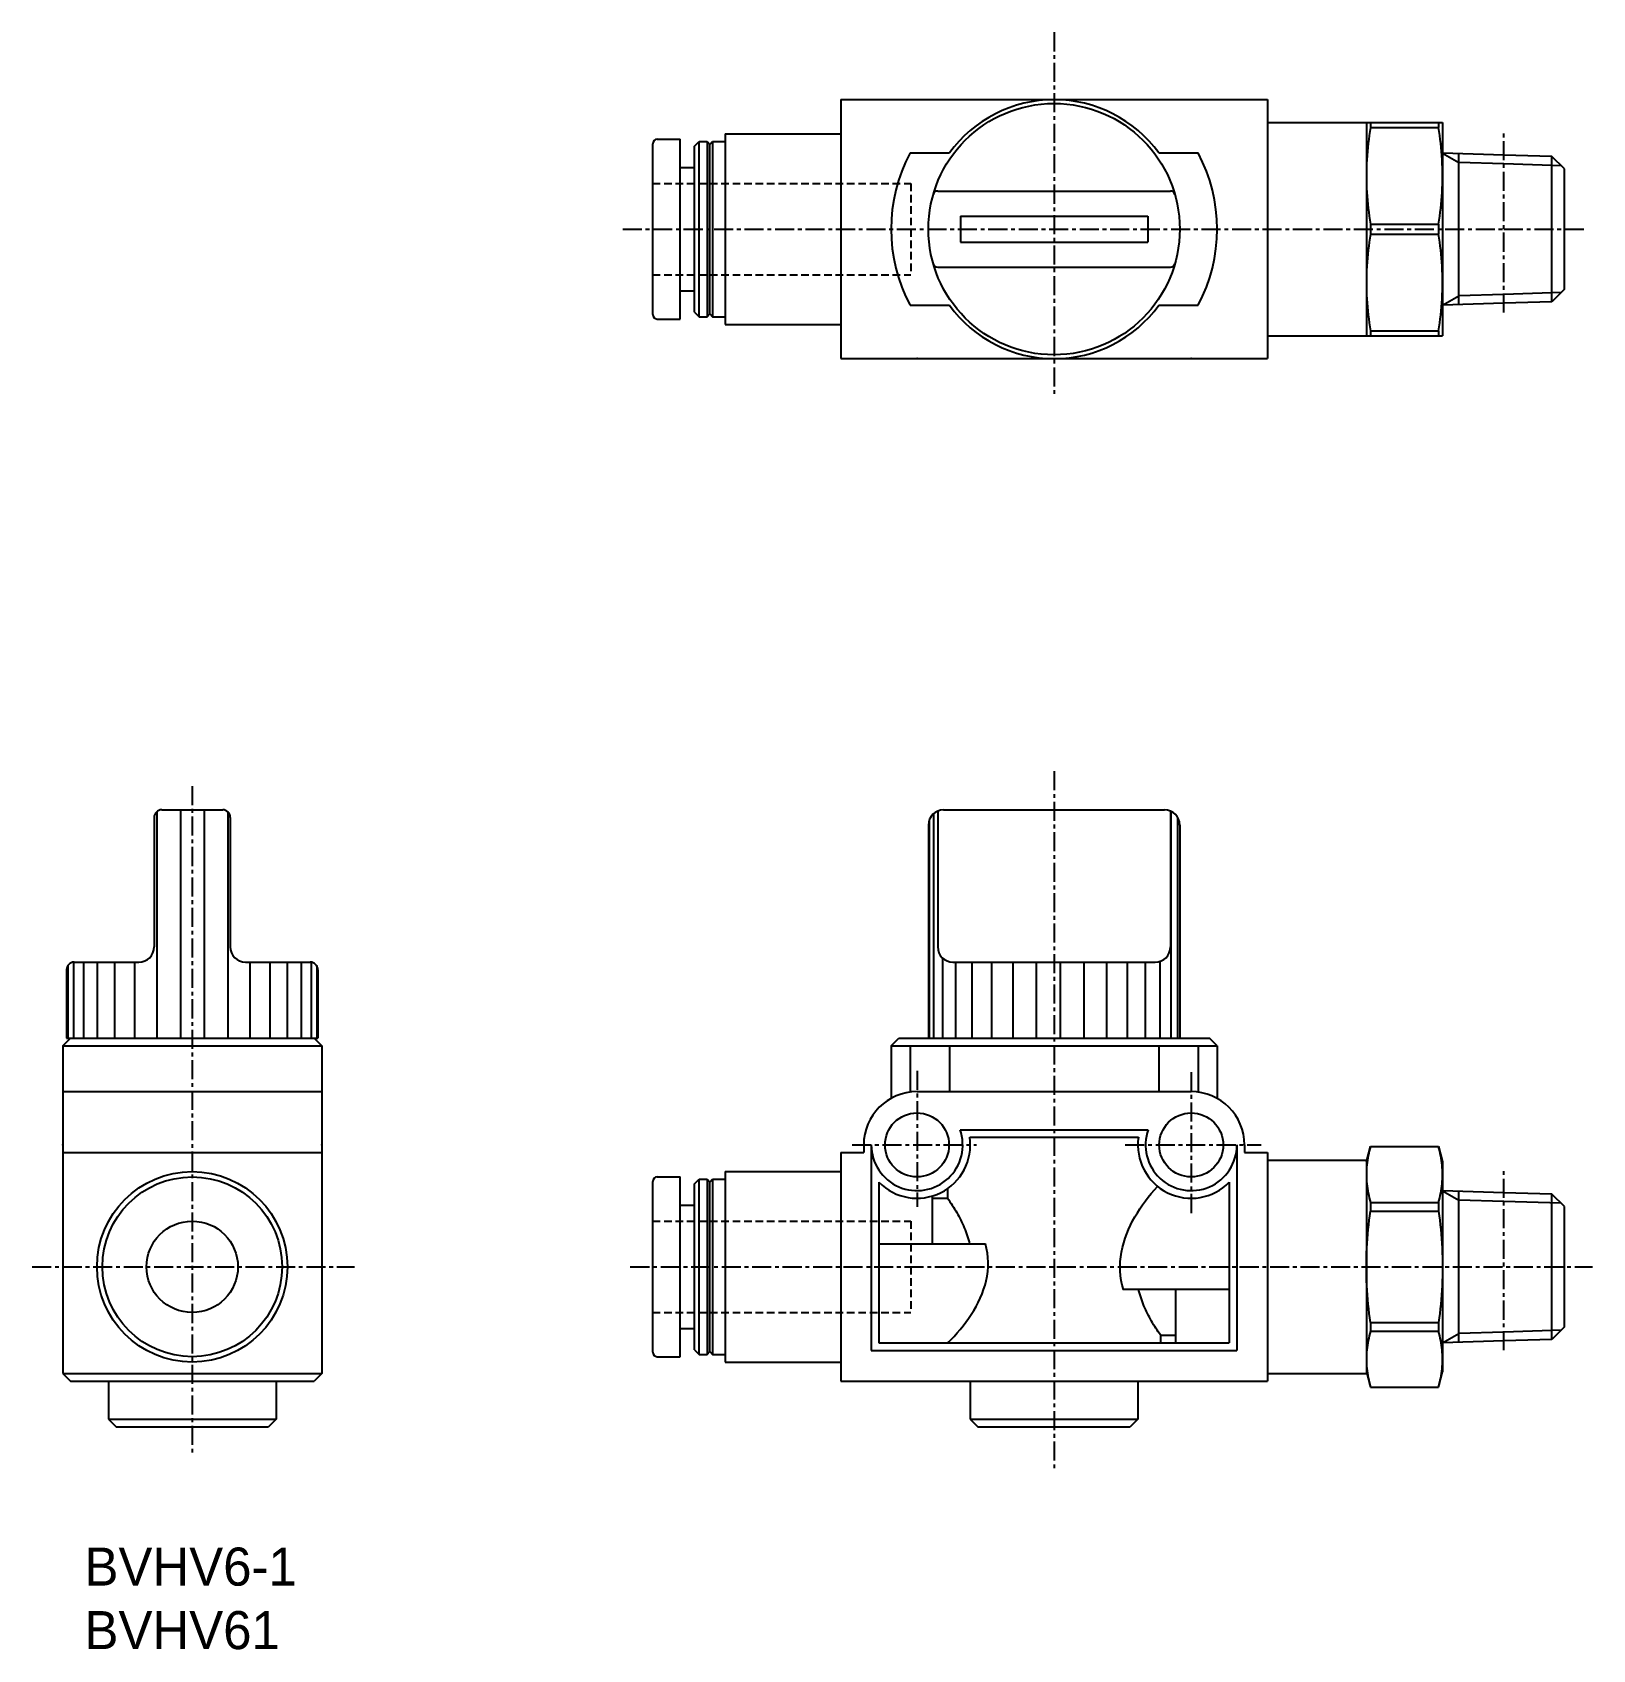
# Model space of a CAD drawing. Extents: x 144 to 246, y 150 to 256.
import ezdxf

# ---------------------------------------------------------------- set-up
doc = ezdxf.new("R2010")
doc.units = 0
doc.linetypes.add('CENTER', pattern=[2, 1.25, -0.25, 0.25, -0.25])
doc.linetypes.add('DASHED', pattern=[0.75, 0.5, -0.25])
doc.layers.get('0').update_dxf_attribs({"linetype": 'CONTINUOUS'})
doc.layers.add('CENTER', color=1, linetype='CENTER')

msp = doc.modelspace()

# ---------------------------------------------------------------- linework, layer by layer
at = {"linetype": 'CONTINUOUS'}
for p, q in [((197.13, 251.58), (225.13, 251.58)), ((197.13, 251.58), (197.13, 234.58)), ((225.13, 251.58), (225.13, 234.58)), ((225.13, 250.08), (231.63, 250.08)), ((231.63, 250.08), (231.63, 236.08)), ((231.63, 250.08), (236.63, 250.08)), ((231.9, 250.08), (231.9, 249.75)), ((231.9, 249.75), (236.36, 249.75)), ((236.36, 250.08), (236.36, 249.75)), ((236.63, 250.08), (236.63, 236.08)), ((184.78, 237.48), (184.78, 248.68)), ((185.08, 248.98), (186.58, 248.98)), ((186.58, 237.18), (186.58, 248.98)), ((187.53, 248.53), (187.83, 248.83)), ((187.53, 237.63), (187.53, 248.53)), ((187.83, 237.33), (187.83, 248.83)), ((187.83, 248.83), (188.36, 248.83)), ((188.36, 248.83), (188.36, 237.33)), ((188.36, 248.83), (188.53, 248.63)), ((188.53, 248.63), (188.71, 248.83)), ((188.53, 237.53), (188.53, 248.63)), ((188.71, 248.83), (188.71, 237.33)), ((188.71, 248.83), (189.53, 248.83)), ((189.53, 249.33), (189.53, 236.83)), ((189.53, 249.33), (197.13, 249.33)), ((201.67, 248.08), (204.26, 248.08)), ((218, 248.08), (220.59, 248.08)), ((240.66, 247.94), (236.63, 248.07)), ((237.69, 238.12), (237.69, 248.03)), ((243.81, 247.84), (240.66, 247.94)), ((243.81, 238.31), (243.81, 247.84)), ((244.63, 247.03), (243.81, 247.84)), ((186.58, 247.13), (187.53, 247.13)), ((244.63, 239.13), (244.63, 247.03)), ((203.49, 245.58), (218.77, 245.58)), ((204.98, 243.93), (217.28, 243.93)), ((204.98, 243.93), (204.98, 242.23)), ((217.28, 243.93), (217.28, 242.23)), ((231.9, 243.4), (236.36, 243.4)), ((231.9, 243.4), (231.9, 242.75)), ((236.36, 243.4), (236.36, 242.75)), ((204.98, 242.23), (217.28, 242.23)), ((231.9, 242.75), (236.36, 242.75)), ((203.49, 240.58), (218.77, 240.58)), ((186.58, 239.03), (187.53, 239.03)), ((244.63, 239.13), (243.81, 238.31)), ((201.67, 238.08), (204.26, 238.08)), ((218, 238.08), (220.59, 238.08)), ((240.66, 238.21), (236.63, 238.09)), ((243.81, 238.31), (240.66, 238.21)), ((185.08, 237.18), (186.58, 237.18)), ((187.53, 237.63), (187.83, 237.33)), ((187.83, 237.33), (188.36, 237.33)), ((188.36, 237.33), (188.53, 237.53)), ((188.53, 237.53), (188.71, 237.33)), ((188.71, 237.33), (189.53, 237.33)), ((189.53, 236.83), (197.13, 236.83)), ((225.13, 236.08), (231.63, 236.08)), ((231.63, 236.08), (236.63, 236.08)), ((231.9, 236.4), (236.36, 236.4)), ((231.9, 236.4), (231.9, 236.08)), ((236.36, 236.4), (236.36, 236.08)), ((197.13, 234.58), (225.13, 234.58)), ((152.55, 204.96), (156.55, 204.96)), ((153.77, 204.96), (153.77, 189.96)), ((155.34, 204.96), (155.34, 189.96)), ((203.88, 204.96), (218.38, 204.96)), ((152.05, 204.46), (152.05, 195.96)), ((152.23, 204.84), (152.23, 189.96)), ((156.88, 204.84), (156.88, 189.96)), ((157.05, 204.46), (157.05, 195.96)), ((202.88, 203.96), (202.88, 189.96)), ((202.92, 204.23), (202.92, 189.96)), ((203.21, 204.71), (203.21, 189.96)), ((203.49, 204.88), (203.49, 195.96)), ((218.77, 204.88), (218.77, 195.96)), ((218.79, 204.87), (218.79, 189.96)), ((219.23, 204.48), (219.23, 189.96)), ((219.38, 203.96), (219.38, 189.96)), ((146.3, 194.46), (146.3, 189.96)), ((146.39, 194.74), (146.39, 189.96)), ((146.76, 194.96), (146.76, 189.96)), ((146.8, 194.96), (151.05, 194.96)), ((147.41, 194.96), (147.41, 189.96)), ((148.32, 194.96), (148.32, 189.96)), ((149.45, 194.96), (149.45, 189.96)), ((150.77, 194.96), (150.77, 189.96)), ((158.05, 194.96), (162.3, 194.96)), ((158.33, 194.96), (158.33, 189.96)), ((159.65, 194.96), (159.65, 189.96)), ((160.79, 194.96), (160.79, 189.96)), ((161.7, 194.96), (161.7, 189.96)), ((162.35, 194.96), (162.35, 189.96)), ((162.72, 194.74), (162.72, 189.96)), ((162.8, 194.46), (162.8, 189.96)), ((203.8, 195.24), (203.8, 189.96)), ((204.49, 194.96), (217.77, 194.96)), ((204.65, 194.96), (204.65, 189.96)), ((205.73, 194.96), (205.73, 189.96)), ((207.01, 194.96), (207.01, 189.96)), ((208.43, 194.96), (208.43, 189.96)), ((209.96, 194.96), (209.96, 189.96)), ((211.52, 194.96), (211.52, 189.96)), ((213.08, 194.96), (213.08, 189.96)), ((214.56, 194.96), (214.56, 189.96)), ((215.92, 194.96), (215.92, 189.96)), ((217.1, 194.96), (217.1, 189.96)), ((218.07, 194.96), (218.07, 189.96)), ((146.05, 189.46), (146.55, 189.96)), ((146.05, 189.46), (146.05, 167.96)), ((146.05, 189.46), (163.05, 189.46)), ((146.3, 189.96), (162.8, 189.96)), ((162.55, 189.96), (163.05, 189.46)), ((163.05, 189.46), (163.05, 167.96)), ((200.43, 189.46), (200.93, 189.96)), ((200.43, 189.46), (221.83, 189.46)), ((200.43, 189.46), (200.43, 186.02)), ((200.93, 189.96), (221.33, 189.96)), ((201.67, 189.46), (201.67, 186.46)), ((204.26, 189.46), (204.26, 186.46)), ((218, 189.46), (218, 186.46)), ((220.59, 189.46), (220.59, 186.43)), ((221.83, 189.46), (221.33, 189.96)), ((221.83, 189.46), (221.83, 186.02)), ((146.05, 186.46), (163.05, 186.46)), ((202.13, 186.46), (220.13, 186.46)), ((204.96, 183.96), (217.3, 183.96)), ((198.63, 182.96), (198.63, 182.46)), ((199.13, 182.96), (199.13, 169.46)), ((205.59, 183.46), (216.67, 183.46)), ((223.13, 182.96), (223.13, 169.46)), ((223.63, 182.96), (223.63, 182.46)), ((231.63, 181.86), (231.9, 182.86)), ((231.9, 182.86), (236.36, 182.86)), ((236.36, 182.86), (236.63, 181.86)), ((146.05, 182.46), (163.05, 182.46)), ((197.13, 182.46), (197.13, 167.46)), ((197.13, 182.46), (198.63, 182.46)), ((223.63, 182.46), (225.13, 182.46)), ((225.13, 182.46), (225.13, 167.46)), ((225.13, 181.96), (231.63, 181.96)), ((231.63, 181.96), (231.63, 167.96)), ((236.63, 181.86), (236.63, 168.06)), ((184.78, 169.36), (184.78, 180.56)), ((185.08, 180.86), (186.58, 180.86)), ((186.58, 169.06), (186.58, 180.86)), ((187.53, 180.41), (187.83, 180.71)), ((187.83, 169.21), (187.83, 180.71)), ((187.83, 180.71), (188.36, 180.71)), ((188.36, 180.71), (188.36, 169.21)), ((188.36, 180.71), (188.53, 180.51)), ((188.53, 180.51), (188.71, 180.71)), ((188.53, 169.41), (188.53, 180.51)), ((188.71, 180.71), (188.71, 169.21)), ((188.71, 180.71), (189.53, 180.71)), ((189.53, 181.21), (189.53, 168.71)), ((189.53, 181.21), (197.13, 181.21)), ((199.63, 180.51), (199.63, 169.96)), ((222.63, 180.51), (222.63, 169.96)), ((187.53, 169.51), (187.53, 180.41)), ((203.13, 179.61), (203.13, 176.46)), ((203.13, 179.46), (204.13, 179.46)), ((204.13, 180.09), (204.13, 179.46)), ((240.66, 179.82), (236.63, 179.95)), ((237.69, 170), (237.69, 179.92)), ((243.81, 179.72), (240.66, 179.82)), ((243.81, 170.19), (243.81, 179.72)), ((244.63, 178.91), (243.81, 179.72)), ((186.58, 179.01), (187.53, 179.01)), ((231.9, 179.19), (236.36, 179.19)), ((231.9, 179.19), (231.9, 178.62)), ((231.9, 178.62), (236.36, 178.62)), ((236.36, 179.19), (236.36, 178.62)), ((244.63, 171.01), (244.63, 178.91)), ((199.63, 176.46), (206.62, 176.46)), ((222.63, 173.46), (215.64, 173.46)), ((219.13, 169.96), (219.13, 173.46)), ((231.9, 171.3), (236.36, 171.3)), ((231.9, 171.3), (231.9, 170.73)), ((236.36, 171.3), (236.36, 170.73)), ((244.63, 171.01), (243.81, 170.19)), ((186.58, 170.91), (187.53, 170.91)), ((199.63, 169.96), (222.63, 169.96)), ((219.13, 170.46), (218.13, 170.46)), ((218.13, 169.96), (218.13, 170.46)), ((231.9, 170.73), (236.36, 170.73)), ((240.66, 170.1), (236.63, 169.97)), ((243.81, 170.19), (240.66, 170.1)), ((185.08, 169.06), (186.58, 169.06)), ((187.53, 169.51), (187.83, 169.21)), ((187.83, 169.21), (188.36, 169.21)), ((188.36, 169.21), (188.53, 169.41)), ((188.53, 169.41), (188.71, 169.21)), ((188.71, 169.21), (189.53, 169.21)), ((199.13, 169.46), (223.13, 169.46)), ((146.05, 167.96), (163.05, 167.96)), ((146.05, 167.96), (146.55, 167.46)), ((163.05, 167.96), (162.55, 167.46)), ((189.53, 168.71), (197.13, 168.71)), ((225.13, 167.96), (231.63, 167.96)), ((231.63, 168.06), (231.9, 167.06)), ((236.36, 167.06), (236.63, 168.06)), ((146.55, 167.46), (162.55, 167.46)), ((149.05, 167.46), (149.05, 164.96)), ((160.05, 167.46), (160.05, 164.96)), ((197.13, 167.46), (225.13, 167.46)), ((205.63, 167.46), (205.63, 164.96)), ((216.63, 167.46), (216.63, 164.96)), ((231.9, 167.06), (236.36, 167.06)), ((149.05, 164.96), (160.05, 164.96)), ((149.05, 164.96), (149.55, 164.46)), ((160.05, 164.96), (159.55, 164.46)), ((205.63, 164.96), (216.63, 164.96)), ((205.63, 164.96), (206.13, 164.46)), ((216.63, 164.96), (216.13, 164.46)), ((149.55, 164.46), (159.55, 164.46)), ((206.13, 164.46), (216.13, 164.46))]:
    msp.add_line(p, q, dxfattribs=at)
at = {"color": 3, "linetype": 'CONTINUOUS'}
for p, q in [((236.63, 248.07), (237.69, 247.45)), ((240.66, 247.36), (237.69, 247.45)), ((244.41, 247.24), (240.66, 247.36)), ((244.41, 238.91), (240.66, 238.79)), ((236.63, 238.09), (237.69, 238.7)), ((240.66, 238.79), (237.69, 238.7)), ((236.63, 179.95), (237.69, 179.34)), ((240.66, 179.24), (237.69, 179.34)), ((244.41, 179.13), (240.66, 179.24)), ((236.63, 169.97), (237.69, 170.58)), ((240.66, 170.68), (237.69, 170.58)), ((244.41, 170.79), (240.66, 170.68))]:
    msp.add_line(p, q, dxfattribs=at)
at = {"color": 3, "linetype": 'DASHED'}
for p, q in [((184.78, 246.08), (201.73, 246.08)), ((201.73, 246.08), (201.73, 240.08)), ((184.78, 240.08), (201.73, 240.08)), ((184.78, 177.96), (201.73, 177.96)), ((201.73, 177.96), (201.73, 171.96)), ((184.78, 171.96), (201.73, 171.96))]:
    msp.add_line(p, q, dxfattribs=at)
at = {"linetype": 'CONTINUOUS'}
for points in [[(231.9, 249.75, 0.027676), (231.66, 247.64, 0.028429), (231.66, 245.51, 0.027681), (231.9, 243.4)], [(236.36, 243.4, 0.027676), (236.6, 245.51, 0.028429), (236.6, 247.64, 0.02768), (236.36, 249.75)], [(231.9, 242.75, 0.027676), (231.66, 240.64, 0.028429), (231.66, 238.51, 0.027681), (231.9, 236.4)], [(236.36, 236.4, 0.027676), (236.6, 238.51, 0.028429), (236.6, 240.64, 0.02768), (236.36, 242.75)], [(231.9, 182.86, 0.046255), (231.66, 181.65, 0.049945), (231.66, 180.41, 0.046329), (231.9, 179.19)], [(236.36, 179.19, 0.046269), (236.6, 180.41, 0.049944), (236.6, 181.64, 0.046314), (236.36, 182.86)], [(204.13, 179.46, -0.02835), (204.74, 178.52, -0.031243), (205.23, 177.52, -0.036439), (205.58, 176.46)], [(215.68, 173.46, -0.118562), (215.55, 175.93, -0.083907), (216.44, 178.24, -0.05583), (217.92, 180.24)], [(231.9, 171.3, -0.024072), (231.66, 173.73, -0.024564), (231.66, 176.18, -0.024075), (231.9, 178.62)], [(236.36, 178.62, -0.024072), (236.6, 176.18, -0.024564), (236.6, 173.73, -0.024075), (236.36, 171.3)], [(204.13, 169.96, 0.056193), (205.69, 171.83, 0.087186), (206.68, 174.05, 0.127526), (206.62, 176.46)], [(218.13, 170.46, -0.02835), (217.52, 171.4, -0.031243), (217.03, 172.4, -0.036439), (216.68, 173.46)], [(231.9, 170.73, 0.046269), (231.66, 169.51, 0.049945), (231.66, 168.28, 0.046314), (231.9, 167.06)], [(236.36, 167.06, 0.046255), (236.6, 168.27, 0.049944), (236.6, 169.51, 0.046329), (236.36, 170.73)]]:
    msp.add_lwpolyline(points, format="xyb", dxfattribs=at)
for centre, radius in [((211.13, 243.08), 8.25), ((202.13, 182.96), 2.1), ((220.13, 182.96), 2.1), ((154.55, 174.96), 6.25), ((154.55, 174.96), 5.9), ((154.55, 174.96), 3)]:
    msp.add_circle(centre, radius, dxfattribs=at)
for centre, radius, start, end in [((211.13, 243.08), 8.5, 36.0319, 143.9681), ((185.08, 248.68), 0.3, 90, 180), ((211.13, 243.08), 10.7, 152.1415, 207.8585), ((211.13, 243.08), 10.7, 332.1415, 27.8585), ((203.49, 245.28), 0.3, 90, 163.9348), ((218.77, 245.28), 0.3, 16.0652, 90), ((203.49, 240.88), 0.3, 196.0651, 270), ((218.77, 240.88), 0.3, 270, 343.9349), ((211.13, 243.08), 8.5, 216.0319, 323.9681), ((185.08, 237.48), 0.3, 180, 270), ((152.55, 204.46), 0.5, 90, 180), ((156.55, 204.46), 0.5, 0, 90), ((203.88, 203.96), 1, 90, 180), ((218.38, 203.96), 1, 0, 90), ((151.05, 195.96), 1, 270, 0), ((158.05, 195.96), 1, 180, 270), ((204.49, 195.96), 1, 180, 270), ((217.77, 195.96), 1, 270, 0), ((146.8, 194.46), 0.5, 90, 180), ((162.3, 194.46), 0.5, 0, 90), ((202.13, 182.96), 3.5, 90, 180), ((220.13, 182.96), 3.5, 0, 90), ((202.13, 182.96), 3, 180, 19.4712), ((220.13, 182.96), 3, 160.5288, 0), ((202.13, 182.96), 3.5, 224.4153, 8.2132), ((220.13, 182.96), 3.5, 171.7868, 315.5847), ((185.08, 180.56), 0.3, 90, 180), ((185.08, 169.36), 0.3, 180, 270)]:
    msp.add_arc(centre, radius, start, end, dxfattribs=at)
for p in [(202.13, 234.58), (220.13, 234.58), (154.55, 204.96), (211.13, 204.96), (146.05, 182.96), (163.05, 182.96)]:
    msp.add_point(p, dxfattribs=at)
at = {"layer": 'CENTER', "color": 1, "linetype": 'CENTER'}
for p, q in [((211.13, 256), (211.13, 232.26)), ((240.66, 237.6), (240.66, 249.42)), ((182.81, 243.08), (240.66, 243.08)), ((240.66, 243.08), (246.02, 243.08)), ((211.13, 207.49), (211.13, 161.73)), ((154.55, 206.52), (154.55, 162.66)), ((202.13, 187.83), (202.13, 178.9)), ((220.13, 187.74), (220.13, 178.45)), ((197.87, 182.96), (206.04, 182.96)), ((215.8, 182.96), (224.72, 182.96)), ((240.66, 169.49), (240.66, 181.3)), ((144.05, 174.96), (165.2, 174.96)), ((183.31, 174.96), (246.48, 174.96))]:
    msp.add_line(p, q, dxfattribs=at)
for p in [(202.13, 182.96), (220.13, 182.96)]:
    msp.add_point(p, dxfattribs=at)

# ---------------------------------------------------------------- texts
for s, p in [('BVHV6-1', (147.48, 154.03)), ('BVHV61', (147.48, 149.86))]:
    msp.add_text(s, height=2.5).set_placement(p)

doc.saveas('drawing.dxf')
